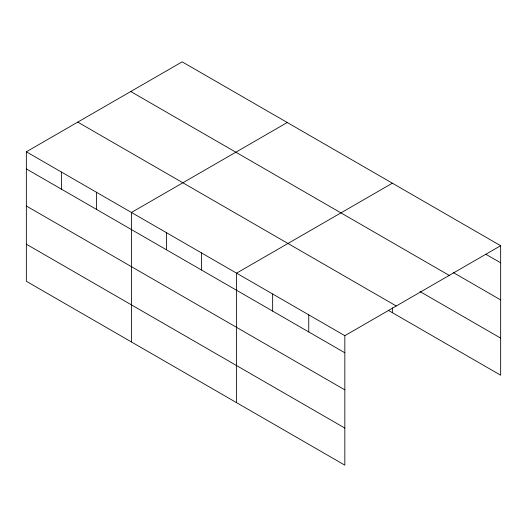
<?xml version="1.0" encoding="UTF-8"?>
<svg xmlns="http://www.w3.org/2000/svg" width="527" height="527" viewBox="0 0 527 527"><rect width="100%" height="100%" fill="white"/><g stroke="black" fill="none" stroke-linecap="round" stroke-linejoin="round"><path stroke-width="0.79" d="M344.836 389.861L344.836 335.673L26.35 151.796L26.35 281.286L344.836 465.163L344.836 389.861L26.35 205.985M388.162 310.258L500.65 375.204L500.65 245.714L182.164 61.837L26.35 151.796M287.268 122.514L131.447 212.473L131.447 341.964M392.365 183.198L236.551 273.157L236.551 402.641M344.836 335.673L500.65 245.714M485.789 254.238L500.65 262.815M453.233 272.525L500.65 299.903M130.749 91.527L449.228 275.404M419.966 291.536L500.65 338.117M77.772 122.112L396.251 305.989M26.35 168.903L344.836 352.774M26.35 244.199L344.836 428.076M392.365 307.847L392.365 312.682M308.743 314.836L308.743 331.938M272.643 293.994L272.643 311.095M201.518 252.927L201.518 270.035M166.486 232.703L166.486 249.805M96.415 192.25L96.415 209.351M61.382 172.026L61.382 189.127"/></g></svg>
